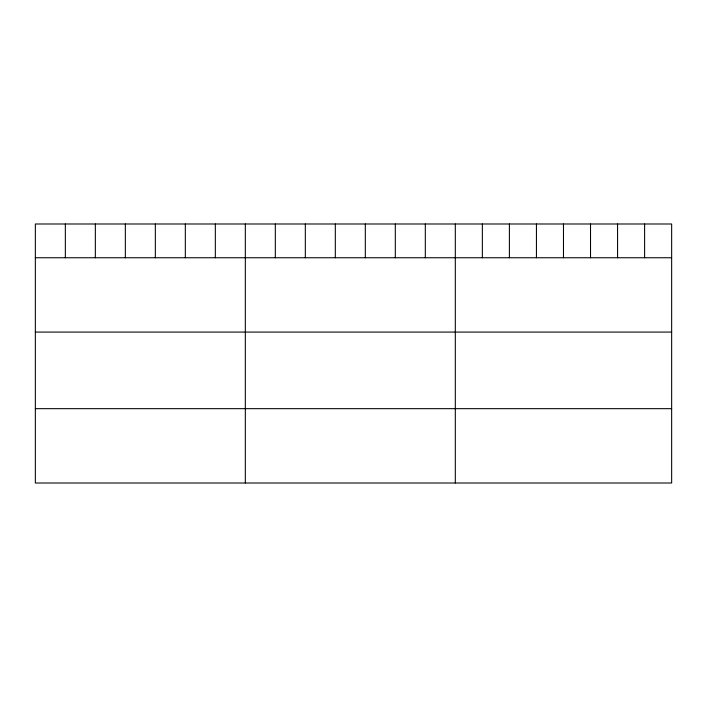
<?xml version="1.0" encoding="UTF-8"?>
<svg xmlns="http://www.w3.org/2000/svg" width="707" height="707" viewBox="0 0 707 707"><rect width="100%" height="100%" fill="white"/><g stroke="black" fill="none" stroke-linecap="round" stroke-linejoin="round"><path stroke-width="1.06" d="M671.65 257.746L671.65 483.005L35.35 483.005L35.35 223.995L671.65 223.995L671.65 257.746L35.35 257.746M35.35 332.078L671.65 332.078M35.35 408.664L671.65 408.664M644.607 223.995L644.607 257.746M617.564 223.995L617.564 257.746M590.522 223.995L590.522 257.746M563.479 223.995L563.479 257.746M536.436 223.995L536.436 257.746M509.394 223.995L509.394 257.746M482.351 223.995L482.351 257.746M455.308 223.995L455.308 483.005M425.314 223.995L425.314 257.746M395.31 223.995L395.31 257.746M365.316 223.995L365.316 257.746M335.321 223.995L335.321 257.746M305.327 223.995L305.327 257.746M275.323 223.995L275.323 257.746M245.329 223.995L245.329 483.005M215.335 223.995L215.335 257.746M185.331 223.995L185.331 257.746M155.337 223.995L155.337 257.746M125.342 223.995L125.342 257.746M95.348 223.995L95.348 257.746M65.344 223.995L65.344 257.746"/></g></svg>
